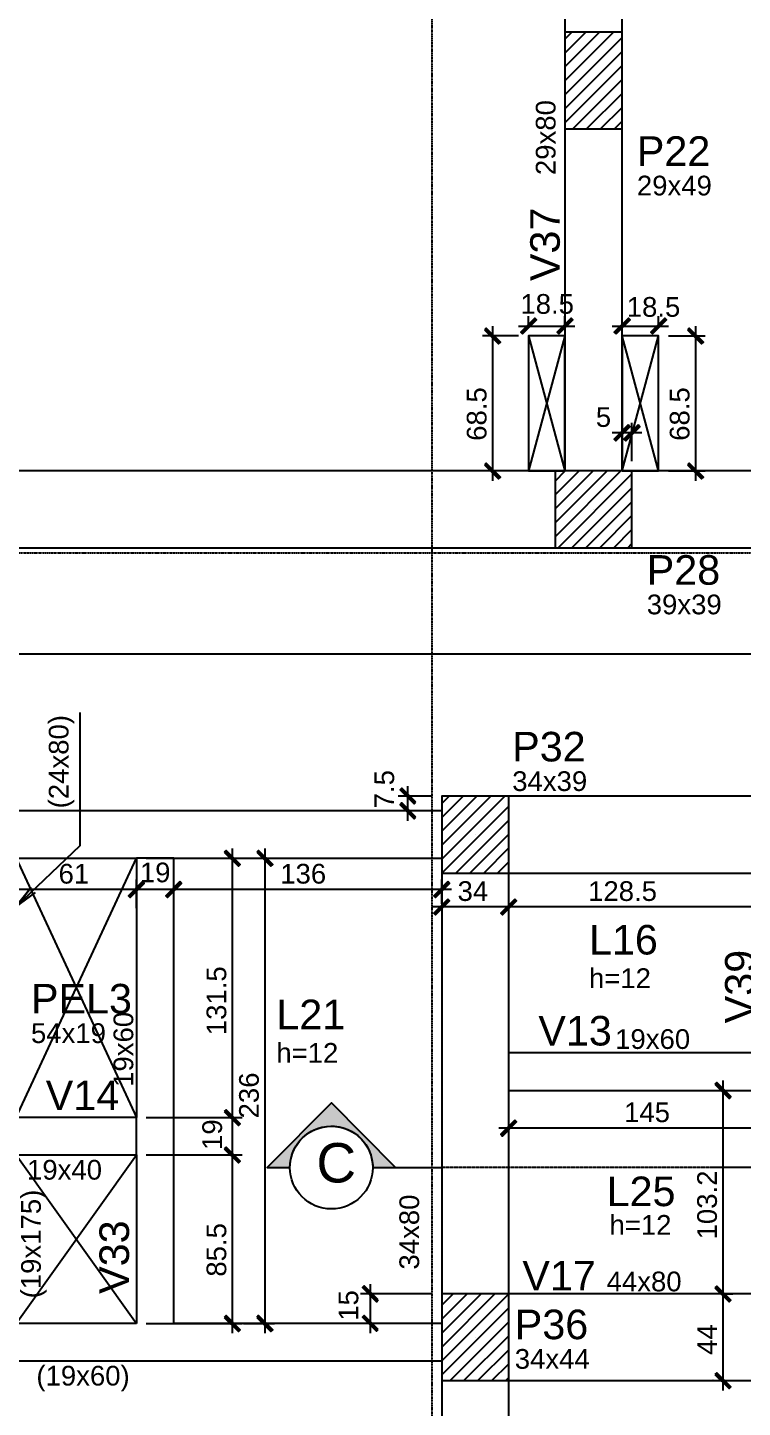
# Model space of a CAD drawing. Extents: x -1789 to 4156, y -3064 to 1391.
# Drawn here: x -236 to 127, y -724 to -24 of the extents above; entities that cross this region are included whole.
import ezdxf

# ---------------------------------------------------------------- set-up
doc = ezdxf.new("R2010")
doc.units = 0
doc.linetypes.add('ESTILO_TQS_0003', pattern=[0.92, 0.3, -0.15, 0.02, -0.15, 0.3])
doc.linetypes.add('ESTILO_TQS_0004', pattern=[1.09, 0.3, -0.15, 0.02, -0.15, 0.02, -0.15, 0.3])
for name, color, linetype in [('1', 1, 'CONTINUOUS'), ('2', 2, 'CONTINUOUS'), ('3', 3, 'CONTINUOUS'), ('4', 4, 'CONTINUOUS'), ('5', 5, 'CONTINUOUS'), ('8', 8, 'CONTINUOUS')]:
    doc.layers.add(name, color=color, linetype=linetype)
doc.styles.add('TQS_ARIAL', font='arial.ttf')

msp = doc.modelspace()

# ---------------------------------------------------------------- linework, layer by layer
at = {"layer": '1', "linetype": 'Continuous'}
for p, q in [((51.0036, -50.7196), (51.0036, -50.7196)), ((18.0036, -175.2195), (18.0036, -170.2195)), ((36.5036, -175.2195), (36.5036, -170.2195)), ((65.5036, -175.2195), (65.5036, -170.2195)), ((84.0036, -175.2195), (84.0036, -170.2195)), ((13.0036, -180.2195), (-5.3114, -180.2195)), ((-0.3114, -175.2195), (-0.3114, -253.7196)), ((13.0036, -175.2195), (41.5036, -175.2195)), ((36.5036, -180.2195), (18.0036, -248.7196)), ((18.0036, -180.2195), (36.5036, -248.7196)), ((60.5036, -175.2195), (89.0036, -175.2195)), ((65.5036, -248.7196), (84.0036, -180.2195)), ((84.0036, -248.7196), (65.5036, -180.2195)), ((89.0036, -180.2195), (107.69545, -180.2195)), ((102.69545, -175.2195), (102.69545, -253.7196)), ((75.5036, -229.3996), (60.5036, -229.3996)), ((65.5036, -243.7196), (65.5036, -224.3996)), ((70.5036, -243.7196), (70.5036, -224.3996)), ((13.0036, -248.7196), (-5.3114, -248.7196)), ((89.0036, -248.7196), (107.69545, -248.7196)), ((51.0036, -268.2196), (51.0036, -268.2196)), ((-246.9964, -341.4565), (559.0036, -341.4565)), ((-43.15645, -426.2196), (-43.15645, -408.7197)), ((-30.9964, -413.7197), (-48.15645, -413.7197)), ((-30.9964, -421.2196), (-48.15645, -421.2196)), ((-8.9964, -433.2197), (-8.9964, -433.2197)), ((-132.39085, -440.2196), (-132.39085, -581.76475)), ((-115.87335, -440.2196), (-115.87335, -686.2196)), ((-241.9964, -576.76475), (-180.9964, -445.2196)), ((-241.9964, -445.2196), (-180.9964, -576.76475)), ((-175.9964, -445.2196), (-127.39085, -445.2196)), ((-127.22255, -445.2196), (-110.87335, -445.2196)), ((-175.9964, -461.08155), (-246.9964, -461.08155)), ((-156.9964, -461.08155), (-185.9964, -461.08155)), ((-180.9964, -468.2804), (-180.9964, -456.08155)), ((-180.9964, -470.5644), (-180.9964, -456.08155)), ((-20.9964, -461.08155), (-166.9964, -461.08155)), ((-161.9964, -469.16425), (-161.9964, -456.08155)), ((-161.9964, -473.57825), (-161.9964, -456.08155)), ((-25.9964, -468.2804), (-25.9964, -456.08155)), ((-25.9964, -466.9559), (-25.9964, -464.88065)), ((8.0036, -468.72185), (8.0036, -464.88065)), ((8.0036, -468.72185), (8.0036, -464.88065)), ((13.0036, -469.88065), (-30.9964, -469.88065)), ((141.5036, -469.88065), (3.0036, -469.88065)), ((116.61935, -557.9697), (116.61935, -671.2197)), ((112.6301, -562.9697), (121.61935, -562.9697)), ((-132.39085, -571.76475), (-132.39085, -600.76475)), ((-175.9964, -576.76475), (-127.39085, -576.76475)), ((-175.9964, -576.76475), (-127.39085, -576.76475)), ((8.0036, -582.94895), (8.0036, -577.0838)), ((158.0036, -582.0838), (3.0036, -582.0838)), ((-132.39085, -590.76475), (-132.39085, -686.2196)), ((-241.9964, -681.2196), (-180.9964, -595.76475)), ((-241.9964, -595.76475), (-180.9964, -681.2196)), ((-175.9964, -595.76475), (-127.39085, -595.76475)), ((-175.9964, -595.76475), (-127.39085, -595.76475)), ((-62.2185, -686.2196), (-62.2185, -661.2197)), ((116.61935, -661.2197), (116.61935, -715.2197)), ((-30.9964, -666.2197), (-67.2185, -666.2197)), ((118.51665, -666.2197), (121.61935, -666.2197)), ((118.51665, -666.2197), (121.61935, -666.2197)), ((-175.9964, -681.2196), (-127.39085, -681.2196)), ((-126.57615, -681.2196), (-110.87335, -681.2196)), ((-30.9964, -681.2196), (-67.2185, -681.2196)), ((-8.9964, -688.2197), (-8.9964, -688.2197)), ((111.64545, -710.2197), (111.61935, -710.2197))]:
    msp.add_line(p, q, dxfattribs=at)
for points in [[(14.90945, -179.19755), (22.05475, -172.05225), (21.17085, -171.1684), (14.02555, -178.31365), (14.90945, -179.19755)], [(33.40945, -179.19755), (40.55475, -172.05225), (39.67085, -171.1684), (32.52555, -178.31365), (33.40945, -179.19755)], [(62.40945, -179.19755), (69.55475, -172.05225), (68.67085, -171.1684), (61.52555, -178.31365), (62.40945, -179.19755)], [(80.90945, -179.19755), (88.05475, -172.05225), (87.17085, -171.1684), (80.02555, -178.31365), (80.90945, -179.19755)], [(-4.2894, -177.1254), (2.85585, -184.27065), (3.73975, -183.38675), (-3.40555, -176.2415), (-4.2894, -177.1254)], [(98.71745, -177.1254), (105.8627, -184.27065), (106.7466, -183.38675), (99.6013, -176.2415), (98.71745, -177.1254)], [(68.59775, -225.42155), (61.45245, -232.56685), (62.33635, -233.4507), (69.48165, -226.30545), (68.59775, -225.42155)], [(73.59775, -225.42155), (66.45245, -232.56685), (67.33635, -233.4507), (74.48165, -226.30545), (73.59775, -225.42155)], [(-4.2894, -245.62545), (2.85585, -252.77075), (3.73975, -251.88685), (-3.40555, -244.74155), (-4.2894, -245.62545)], [(98.71745, -245.62545), (105.8627, -252.77075), (106.7466, -251.88685), (99.6013, -244.74155), (98.71745, -245.62545)], [(-39.17845, -416.8138), (-46.3237, -409.66855), (-47.2076, -410.55245), (-40.0623, -417.6977), (-39.17845, -416.8138)], [(-39.17845, -424.31375), (-46.3237, -417.16845), (-47.2076, -418.05235), (-40.0623, -425.19765), (-39.17845, -424.31375)], [(-136.36885, -442.12545), (-129.2236, -449.27075), (-128.3397, -448.38685), (-135.485, -441.24155), (-136.36885, -442.12545)], [(-119.8514, -442.12545), (-112.7061, -449.27075), (-111.82225, -448.38685), (-118.9675, -441.24155), (-119.8514, -442.12545)], [(-177.90225, -457.1035), (-185.04755, -464.2488), (-184.16365, -465.1327), (-177.01835, -457.9874), (-177.90225, -457.1035)], [(-177.90225, -457.1035), (-185.04755, -464.2488), (-184.16365, -465.1327), (-177.01835, -457.9874), (-177.90225, -457.1035)], [(-158.90225, -457.1035), (-166.04755, -464.2488), (-165.16365, -465.1327), (-158.01835, -457.9874), (-158.90225, -457.1035)], [(-158.90225, -457.1035), (-166.04755, -464.2488), (-165.16365, -465.1327), (-158.01835, -457.9874), (-158.90225, -457.1035)], [(-22.90225, -457.1035), (-30.04755, -464.2488), (-29.16365, -465.1327), (-22.01835, -457.9874), (-22.90225, -457.1035)], [(-22.90225, -465.9026), (-30.04755, -473.0479), (-29.16365, -473.9318), (-22.01835, -466.7865), (-22.90225, -465.9026)], [(11.09775, -465.9026), (3.95245, -473.0479), (4.83635, -473.9318), (11.98165, -466.7865), (11.09775, -465.9026)], [(11.09775, -465.9026), (3.95245, -473.0479), (4.83635, -473.9318), (11.98165, -466.7865), (11.09775, -465.9026)], [(112.6413, -559.87555), (119.7866, -567.0208), (120.6705, -566.13695), (113.5252, -558.99165), (112.6413, -559.87555)], [(-136.36885, -573.6706), (-129.2236, -580.8159), (-128.3397, -579.932), (-135.485, -572.7867), (-136.36885, -573.6706)], [(-136.36885, -573.6706), (-129.2236, -580.8159), (-128.3397, -579.932), (-135.485, -572.7867), (-136.36885, -573.6706)], [(-49.51445, -602.15475), (-82.0459, -569.352), (-114.5773, -602.15475), (-103.04455, -602.15475), (-102.98155, -600.52935), (-102.75825, -598.69915), (-102.3331, -596.7351), (-101.70555, -594.77635), (-100.9491, -593.01075), (-99.99775, -591.26095), (-99.01365, -589.7839), (-97.83765, -588.3141), (-96.61955, -587.0368), (-94.78555, -585.4621), (-92.6705, -584.04225), (-91.10405, -583.21025), (-89.09925, -582.3761), (-86.877, -581.71935), (-84.3633, -581.28435), (-82.25085, -581.1571), (-80.49105, -581.2137), (-78.0555, -581.5387), (-75.99365, -582.0472), (-73.74425, -582.86675), (-71.80925, -583.8202), (-70.0337, -584.9312), (-68.4275, -586.1709), (-66.7876, -587.72805), (-65.15655, -589.67695), (-63.91815, -591.5562), (-62.8532, -593.6351), (-62.0935, -595.60905), (-61.61295, -597.3134), (-61.2717, -599.0927), (-61.0852, -600.8926), (-61.04725, -602.15475), (-49.51445, -602.15475)], [(11.09775, -578.1058), (3.95245, -585.25105), (4.83635, -586.13495), (11.98165, -578.98965), (11.09775, -578.1058)], [(-136.36885, -592.6706), (-129.2236, -599.8159), (-128.3397, -598.932), (-135.485, -591.7867), (-136.36885, -592.6706)], [(-136.36885, -592.6706), (-129.2236, -599.8159), (-128.3397, -598.932), (-135.485, -591.7867), (-136.36885, -592.6706)], [(-58.24045, -669.3138), (-65.38575, -662.16855), (-66.2696, -663.05245), (-59.12435, -670.1977), (-58.24045, -669.3138)], [(112.6413, -663.12555), (119.7866, -670.2708), (120.6705, -669.38695), (113.5252, -662.24165), (112.6413, -663.12555)], [(112.6413, -663.12555), (119.7866, -670.2708), (120.6705, -669.38695), (113.5252, -662.24165), (112.6413, -663.12555)], [(-136.36885, -678.12545), (-129.2236, -685.27075), (-128.3397, -684.38685), (-135.485, -677.24155), (-136.36885, -678.12545)], [(-119.8514, -678.12545), (-112.7061, -685.27075), (-111.82225, -684.38685), (-118.9675, -677.24155), (-119.8514, -678.12545)], [(-58.24045, -684.31375), (-65.38575, -677.16845), (-66.2696, -678.05235), (-59.12435, -685.19765), (-58.24045, -684.31375)], [(112.6413, -707.12555), (119.7866, -714.2708), (120.6705, -713.38695), (113.5252, -706.24165), (112.6413, -707.12555)]]:
    msp.add_lwpolyline(points, dxfattribs=at)
for points in [[(14.90945, -179.19755), (21.17085, -171.1684), (14.02555, -178.31365)], [(14.90945, -179.19755), (22.05475, -172.05225), (21.17085, -171.1684)], [(33.40945, -179.19755), (39.67085, -171.1684), (32.52555, -178.31365)], [(33.40945, -179.19755), (40.55475, -172.05225), (39.67085, -171.1684)], [(62.40945, -179.19755), (68.67085, -171.1684), (61.52555, -178.31365)], [(62.40945, -179.19755), (69.55475, -172.05225), (68.67085, -171.1684)], [(80.90945, -179.19755), (87.17085, -171.1684), (80.02555, -178.31365)], [(80.90945, -179.19755), (88.05475, -172.05225), (87.17085, -171.1684)], [(-4.2894, -177.1254), (3.73975, -183.38675), (-3.40555, -176.2415)], [(-4.2894, -177.1254), (-3.40555, -176.2415), (-4.2894, -177.1254)], [(-4.2894, -177.1254), (2.85585, -184.27065), (3.73975, -183.38675)], [(14.90945, -179.19755), (14.02555, -178.31365), (14.90945, -179.19755)], [(33.40945, -179.19755), (32.52555, -178.31365), (33.40945, -179.19755)], [(62.40945, -179.19755), (61.52555, -178.31365), (62.40945, -179.19755)], [(80.90945, -179.19755), (80.02555, -178.31365), (80.90945, -179.19755)], [(98.71745, -177.1254), (106.7466, -183.38675), (99.6013, -176.2415)], [(98.71745, -177.1254), (99.6013, -176.2415), (98.71745, -177.1254)], [(98.71745, -177.1254), (105.8627, -184.27065), (106.7466, -183.38675)], [(68.59775, -225.42155), (61.45245, -232.56685), (62.33635, -233.4507)], [(68.59775, -225.42155), (62.33635, -233.4507), (69.48165, -226.30545)], [(73.59775, -225.42155), (66.45245, -232.56685), (67.33635, -233.4507)], [(73.59775, -225.42155), (67.33635, -233.4507), (74.48165, -226.30545)], [(68.59775, -225.42155), (69.48165, -226.30545), (68.59775, -225.42155)], [(73.59775, -225.42155), (74.48165, -226.30545), (73.59775, -225.42155)], [(-4.2894, -245.62545), (3.73975, -251.88685), (-3.40555, -244.74155)], [(-4.2894, -245.62545), (-3.40555, -244.74155), (-4.2894, -245.62545)], [(98.71745, -245.62545), (106.7466, -251.88685), (99.6013, -244.74155)], [(98.71745, -245.62545), (99.6013, -244.74155), (98.71745, -245.62545)], [(-4.2894, -245.62545), (2.85585, -252.77075), (3.73975, -251.88685)], [(98.71745, -245.62545), (105.8627, -252.77075), (106.7466, -251.88685)], [(-39.17845, -416.8138), (-46.3237, -409.66855), (-47.2076, -410.55245)], [(-39.17845, -416.8138), (-47.2076, -410.55245), (-40.0623, -417.6977)], [(-39.17845, -424.31375), (-46.3237, -417.16845), (-47.2076, -418.05235)], [(-39.17845, -424.31375), (-47.2076, -418.05235), (-40.0623, -425.19765)], [(-39.17845, -416.8138), (-40.0623, -417.6977), (-39.17845, -416.8138)], [(-39.17845, -424.31375), (-40.0623, -425.19765), (-39.17845, -424.31375)], [(-136.36885, -442.12545), (-128.3397, -448.38685), (-135.485, -441.24155)], [(-136.36885, -442.12545), (-135.485, -441.24155), (-136.36885, -442.12545)], [(-136.36885, -442.12545), (-129.2236, -449.27075), (-128.3397, -448.38685)], [(-119.8514, -442.12545), (-111.82225, -448.38685), (-118.9675, -441.24155)], [(-119.8514, -442.12545), (-118.9675, -441.24155), (-119.8514, -442.12545)], [(-119.8514, -442.12545), (-112.7061, -449.27075), (-111.82225, -448.38685)], [(-177.90225, -457.1035), (-185.04755, -464.2488), (-184.16365, -465.1327)], [(-177.90225, -457.1035), (-185.04755, -464.2488), (-184.16365, -465.1327)], [(-177.90225, -457.1035), (-184.16365, -465.1327), (-177.01835, -457.9874)], [(-177.90225, -457.1035), (-184.16365, -465.1327), (-177.01835, -457.9874)], [(-177.90225, -457.1035), (-177.01835, -457.9874), (-177.90225, -457.1035)], [(-177.90225, -457.1035), (-177.01835, -457.9874), (-177.90225, -457.1035)], [(-158.90225, -457.1035), (-166.04755, -464.2488), (-165.16365, -465.1327)], [(-158.90225, -457.1035), (-166.04755, -464.2488), (-165.16365, -465.1327)], [(-158.90225, -457.1035), (-165.16365, -465.1327), (-158.01835, -457.9874)], [(-158.90225, -457.1035), (-165.16365, -465.1327), (-158.01835, -457.9874)], [(-158.90225, -457.1035), (-158.01835, -457.9874), (-158.90225, -457.1035)], [(-158.90225, -457.1035), (-158.01835, -457.9874), (-158.90225, -457.1035)], [(-22.90225, -457.1035), (-30.04755, -464.2488), (-29.16365, -465.1327)], [(-22.90225, -457.1035), (-29.16365, -465.1327), (-22.01835, -457.9874)], [(-22.90225, -457.1035), (-22.01835, -457.9874), (-22.90225, -457.1035)], [(-22.90225, -465.9026), (-30.04755, -473.0479), (-29.16365, -473.9318)], [(-22.90225, -465.9026), (-29.16365, -473.9318), (-22.01835, -466.7865)], [(-22.90225, -465.9026), (-22.01835, -466.7865), (-22.90225, -465.9026)], [(11.09775, -465.9026), (3.95245, -473.0479), (4.83635, -473.9318)], [(11.09775, -465.9026), (3.95245, -473.0479), (4.83635, -473.9318)], [(11.09775, -465.9026), (4.83635, -473.9318), (11.98165, -466.7865)], [(11.09775, -465.9026), (4.83635, -473.9318), (11.98165, -466.7865)], [(11.09775, -465.9026), (11.98165, -466.7865), (11.09775, -465.9026)], [(11.09775, -465.9026), (11.98165, -466.7865), (11.09775, -465.9026)], [(112.6413, -559.87555), (120.6705, -566.13695), (113.5252, -558.99165)], [(112.6413, -559.87555), (113.5252, -558.99165), (112.6413, -559.87555)], [(112.6413, -559.87555), (119.7866, -567.0208), (120.6705, -566.13695)], [(-136.36885, -573.6706), (-128.3397, -579.932), (-135.485, -572.7867)], [(-136.36885, -573.6706), (-135.485, -572.7867), (-136.36885, -573.6706)], [(-136.36885, -573.6706), (-128.3397, -579.932), (-135.485, -572.7867)], [(-136.36885, -573.6706), (-135.485, -572.7867), (-136.36885, -573.6706)], [(-136.36885, -573.6706), (-129.2236, -580.8159), (-128.3397, -579.932)], [(-136.36885, -573.6706), (-129.2236, -580.8159), (-128.3397, -579.932)], [(-82.0459, -569.352), (-114.5773, -602.15475), (-97.83765, -588.3141)], [(-82.0459, -569.352), (-97.83765, -588.3141), (-96.61955, -587.0368)], [(-82.0459, -569.352), (-96.61955, -587.0368), (-94.78555, -585.4621)], [(-82.0459, -569.352), (-94.78555, -585.4621), (-92.6705, -584.04225)], [(-82.0459, -569.352), (-92.6705, -584.04225), (-91.10405, -583.21025)], [(-82.0459, -569.352), (-91.10405, -583.21025), (-89.09925, -582.3761)], [(-82.0459, -569.352), (-89.09925, -582.3761), (-86.877, -581.71935)], [(-82.0459, -569.352), (-86.877, -581.71935), (-84.3633, -581.28435)], [(-82.0459, -569.352), (-84.3633, -581.28435), (-82.25085, -581.1571)], [(-82.0459, -569.352), (-82.25085, -581.1571), (-80.49105, -581.2137)], [(-49.51445, -602.15475), (-82.0459, -569.352), (-68.4275, -586.1709)], [(-82.0459, -569.352), (-80.49105, -581.2137), (-78.0555, -581.5387)], [(-82.0459, -569.352), (-78.0555, -581.5387), (-75.99365, -582.0472)], [(-82.0459, -569.352), (-75.99365, -582.0472), (-73.74425, -582.86675)], [(-82.0459, -569.352), (-73.74425, -582.86675), (-71.80925, -583.8202)], [(-82.0459, -569.352), (-71.80925, -583.8202), (-70.0337, -584.9312)], [(-82.0459, -569.352), (-70.0337, -584.9312), (-68.4275, -586.1709)], [(11.09775, -578.1058), (3.95245, -585.25105), (4.83635, -586.13495)], [(11.09775, -578.1058), (4.83635, -586.13495), (11.98165, -578.98965)], [(11.09775, -578.1058), (11.98165, -578.98965), (11.09775, -578.1058)], [(-49.51445, -602.15475), (-68.4275, -586.1709), (-66.7876, -587.72805)], [(-49.51445, -602.15475), (-66.7876, -587.72805), (-65.15655, -589.67695)], [(-136.36885, -592.6706), (-128.3397, -598.932), (-135.485, -591.7867)], [(-136.36885, -592.6706), (-135.485, -591.7867), (-136.36885, -592.6706)], [(-136.36885, -592.6706), (-128.3397, -598.932), (-135.485, -591.7867)], [(-136.36885, -592.6706), (-135.485, -591.7867), (-136.36885, -592.6706)], [(-136.36885, -592.6706), (-129.2236, -599.8159), (-128.3397, -598.932)], [(-136.36885, -592.6706), (-129.2236, -599.8159), (-128.3397, -598.932)], [(-114.5773, -602.15475), (-99.01365, -589.7839), (-97.83765, -588.3141)], [(-114.5773, -602.15475), (-99.99775, -591.26095), (-99.01365, -589.7839)], [(-114.5773, -602.15475), (-100.9491, -593.01075), (-99.99775, -591.26095)], [(-114.5773, -602.15475), (-101.70555, -594.77635), (-100.9491, -593.01075)], [(-114.5773, -602.15475), (-102.3331, -596.7351), (-101.70555, -594.77635)], [(-49.51445, -602.15475), (-65.15655, -589.67695), (-63.91815, -591.5562)], [(-49.51445, -602.15475), (-63.91815, -591.5562), (-62.8532, -593.6351)], [(-49.51445, -602.15475), (-62.8532, -593.6351), (-62.0935, -595.60905)], [(-114.5773, -602.15475), (-102.75825, -598.69915), (-102.3331, -596.7351)], [(-114.5773, -602.15475), (-102.98155, -600.52935), (-102.75825, -598.69915)], [(-114.5773, -602.15475), (-103.04455, -602.15475), (-102.98155, -600.52935)], [(-49.51445, -602.15475), (-62.0935, -595.60905), (-61.61295, -597.3134)], [(-49.51445, -602.15475), (-61.61295, -597.3134), (-61.2717, -599.0927)], [(-49.51445, -602.15475), (-61.2717, -599.0927), (-61.0852, -600.8926)], [(-49.51445, -602.15475), (-61.0852, -600.8926), (-61.04725, -602.15475)], [(-58.24045, -669.3138), (-65.38575, -662.16855), (-66.2696, -663.05245)], [(-58.24045, -669.3138), (-66.2696, -663.05245), (-59.12435, -670.1977)], [(112.6413, -663.12555), (120.6705, -669.38695), (113.5252, -662.24165)], [(112.6413, -663.12555), (113.5252, -662.24165), (112.6413, -663.12555)], [(112.6413, -663.12555), (120.6705, -669.38695), (113.5252, -662.24165)], [(112.6413, -663.12555), (113.5252, -662.24165), (112.6413, -663.12555)], [(112.6413, -663.12555), (119.7866, -670.2708), (120.6705, -669.38695)], [(112.6413, -663.12555), (119.7866, -670.2708), (120.6705, -669.38695)], [(-58.24045, -669.3138), (-59.12435, -670.1977), (-58.24045, -669.3138)], [(-136.36885, -678.12545), (-128.3397, -684.38685), (-135.485, -677.24155)], [(-136.36885, -678.12545), (-135.485, -677.24155), (-136.36885, -678.12545)], [(-136.36885, -678.12545), (-129.2236, -685.27075), (-128.3397, -684.38685)], [(-119.8514, -678.12545), (-111.82225, -684.38685), (-118.9675, -677.24155)], [(-119.8514, -678.12545), (-118.9675, -677.24155), (-119.8514, -678.12545)], [(-119.8514, -678.12545), (-112.7061, -685.27075), (-111.82225, -684.38685)], [(-58.24045, -684.31375), (-65.38575, -677.16845), (-66.2696, -678.05235)], [(-58.24045, -684.31375), (-66.2696, -678.05235), (-59.12435, -685.19765)], [(-58.24045, -684.31375), (-59.12435, -685.19765), (-58.24045, -684.31375)], [(112.6413, -707.12555), (120.6705, -713.38695), (113.5252, -706.24165)], [(112.6413, -707.12555), (113.5252, -706.24165), (112.6413, -707.12555)], [(112.6413, -707.12555), (119.7866, -714.2708), (120.6705, -713.38695)]]:
    msp.add_solid(points, dxfattribs=at)
at = {"layer": '2', "linetype": 'ESTILO_TQS_0004'}
for p, q in [((-30.9964, 1022.4371), (-30.9964, -2240.09335)), ((-1212.36285, -290.2196), (1301.79225, -290.2196))]:
    msp.add_line(p, q, dxfattribs=at)
at = {"layer": '2', "linetype": 'Continuous'}
for p, q in [((36.5036, -50.8702), (61.1542, -26.2196)), ((36.5036, -43.79915), (54.08315, -26.2196)), ((36.5036, -36.72805), (47.01205, -26.2196)), ((36.5036, -29.657), (39.941, -26.2196)), ((36.5036, -57.94125), (65.5036, -28.94125)), ((36.5036, -65.01235), (65.5036, -36.01235)), ((36.5036, -72.0834), (65.5036, -43.0834)), ((40.4385, -75.2196), (65.5036, -50.1545)), ((47.50955, -75.2196), (65.5036, -57.22555)), ((54.5806, -75.2196), (65.5036, -64.2966)), ((61.6517, -75.2196), (65.5036, -71.3677)), ((18.0036, -180.2195), (18.0036, -180.2195)), ((18.0036, -180.2195), (18.0036, -180.2195)), ((36.5036, -180.2195), (36.5036, -180.2195)), ((65.5036, -180.2195), (65.5036, -180.2195)), ((84.0036, -180.2195), (84.0036, -180.2195)), ((84.0036, -180.2195), (84.0036, -180.2195)), ((18.0036, -248.7196), (18.0036, -248.7196)), ((31.5036, -282.1444), (64.9284, -248.7196)), ((31.5036, -275.0733), (57.8573, -248.7196)), ((31.5036, -268.00225), (50.78625, -248.7196)), ((31.5036, -260.93115), (43.71515, -248.7196)), ((31.5036, -253.8601), (36.6441, -248.7196)), ((32.99945, -287.7196), (70.5036, -250.21545)), ((65.5036, -248.7196), (65.5036, -248.7196)), ((70.5036, -248.7196), (70.5036, -248.7196)), ((84.0036, -248.7196), (84.0036, -248.7196)), ((40.0705, -287.7196), (70.5036, -257.2865)), ((47.1416, -287.7196), (70.5036, -264.3576)), ((54.21265, -287.7196), (70.5036, -271.42865)), ((61.2837, -287.7196), (70.5036, -278.4997)), ((68.3548, -287.7196), (70.5036, -285.5708)), ((-25.9964, -445.7104), (5.9943, -413.7197)), ((-25.9964, -438.63935), (-1.07675, -413.7197)), ((-25.9964, -431.56825), (-8.1478, -413.7197)), ((-25.9964, -424.4972), (-15.2189, -413.7197)), ((-25.9964, -417.4261), (-22.28995, -413.7197)), ((-25.9964, -413.7197), (-25.9964, -413.7197)), ((-25.9346, -452.7197), (8.0036, -418.78145)), ((-25.9964, -421.2196), (-25.9964, -421.2196)), ((-18.86355, -452.7197), (8.0036, -425.85255)), ((-11.7925, -452.7197), (8.0036, -432.9236)), ((-4.7214, -452.7197), (8.0036, -439.99465)), ((-180.9964, -445.2196), (-180.9964, -445.2196)), ((-132.22255, -445.2196), (-132.22255, -445.2196)), ((2.34965, -452.7197), (8.0036, -447.06575)), ((-180.9964, -473.2804), (-180.9964, -473.2804)), ((-180.9964, -475.5644), (-180.9964, -475.5644)), ((-161.9964, -474.16425), (-161.9964, -474.16425)), ((-25.9964, -471.9559), (-25.9964, -471.9559)), ((-25.9964, -473.2804), (-25.9964, -473.2804)), ((8.0036, -473.72185), (8.0036, -473.72185)), ((8.0036, -473.72185), (8.0036, -473.72185)), ((-161.9964, -478.57825), (-161.9964, -478.57825)), ((107.6301, -562.9697), (107.6301, -562.9697)), ((-82.0459, -569.352), (-114.5773, -602.15475)), ((-49.51445, -602.15475), (-82.0459, -569.352)), ((-180.9964, -576.76475), (-180.9964, -576.76475)), ((-180.9964, -576.76475), (-180.9964, -576.76475)), ((8.0036, -587.94895), (8.0036, -587.94895)), ((-180.9964, -595.76475), (-180.9964, -595.76475)), ((-180.9964, -595.76475), (-180.9964, -595.76475)), ((-114.5773, -602.15475), (-103.04455, -602.15475)), ((-61.04725, -602.15475), (-25.9964, -602.15475)), ((-25.9964, -700.26885), (8.0036, -666.2197)), ((-25.9964, -693.19775), (0.9817, -666.2197)), ((-25.9964, -686.1267), (-6.0894, -666.2197)), ((-25.9964, -679.05565), (-13.16045, -666.2197)), ((-25.9964, -671.98455), (-20.2315, -666.2197)), ((-25.9964, -666.2197), (-25.9964, -666.2197)), ((113.51665, -666.2197), (113.51665, -666.2197)), ((113.51665, -666.2197), (113.51665, -666.2197)), ((-25.9964, -707.3399), (8.0036, -673.3399)), ((-180.9964, -681.2196), (-180.9964, -681.2196)), ((-131.57615, -681.2196), (-131.57615, -681.2196)), ((-25.9964, -681.2196), (-25.9964, -681.2196)), ((-21.8051, -710.2197), (8.0036, -680.41095)), ((-14.73405, -710.2197), (8.0036, -687.48205)), ((-7.66295, -710.2197), (8.0036, -694.5531)), ((-0.5919, -710.2197), (8.0036, -701.6242)), ((6.47915, -710.2197), (8.0036, -708.69525)), ((116.64545, -710.2197), (116.64545, -710.2197))]:
    msp.add_line(p, q, dxfattribs=at)
msp.add_lwpolyline([(-209.73955, -371.31675), (-209.73955, -438.91785), (-242.37455, -469.9988), (-234.5255, -460.2704), (-242.37455, -469.9988), (-232.27505, -462.63335)], dxfattribs=at)
msp.add_circle((-82.0459, -602.15475), 20.99865, dxfattribs=at)
at = {"layer": '3', "linetype": 'Continuous'}
for points in [[(36.5036, 151.2804), (36.5036, -26.2196)], [(65.5036, -26.2196), (65.5036, 151.2804)], [(36.5036, -75.2196), (36.5036, -248.7196)], [(65.5036, -248.7196), (65.5036, -75.2196)], [(36.5036, -180.2195), (18.0036, -180.2195), (18.0036, -248.7196), (36.5036, -248.7196), (36.5036, -180.2195)], [(65.5036, -248.7196), (84.0036, -248.7196), (84.0036, -180.2195), (65.5036, -180.2195), (65.5036, -248.7196)], [(31.5036, -248.7196), (-251.4964, -248.7196)], [(386.5036, -248.7196), (70.5036, -248.7196)], [(-241.9964, -287.7196), (31.5036, -287.7196)], [(70.5036, -287.7196), (386.5036, -287.7196)], [(146.0036, -413.7196), (8.0036, -413.7196)], [(-171.4964, -421.2196), (-241.9964, -421.2196)], [(-25.9964, -421.2196), (-171.4964, -421.2196)], [(-241.9964, -445.2196), (-180.9964, -445.2196)], [(-180.9964, -445.2196), (-180.9964, -576.76475)], [(-161.9964, -445.2196), (-180.9964, -445.2196)], [(-161.9964, -445.2196), (-25.9964, -445.2196)], [(-161.9964, -586.26475), (-161.9964, -445.2196)], [(-25.9964, -452.7197), (-25.9964, -553.4697)], [(8.0036, -452.7196), (136.5036, -452.7196)], [(8.0036, -543.9697), (8.0036, -452.7197)], [(136.5036, -543.9697), (8.0036, -543.9697)], [(8.0036, -562.9697), (8.0036, -543.9697)], [(-25.9964, -553.4697), (-25.9964, -666.2197)], [(8.0036, -562.9697), (146.0036, -562.9697)], [(8.0036, -666.2197), (8.0036, -562.9697)], [(-180.9964, -576.76475), (-241.9964, -576.76475)], [(-180.9964, -595.76475), (-180.9964, -576.76475)], [(-161.9964, -681.2196), (-161.9964, -586.26475)], [(-241.9964, -595.76475), (-180.9964, -595.76475)], [(-180.9964, -595.76475), (-180.9964, -681.2196)], [(153.0036, -666.2197), (8.0036, -666.2197)], [(-180.9964, -681.2196), (-241.9964, -681.2196)], [(-25.9964, -681.2196), (-161.9964, -681.2196)], [(-241.9964, -700.2196), (-171.4964, -700.2196)], [(-171.4964, -700.2196), (-25.9964, -700.2196)], [(-25.9964, -710.2197), (-25.9964, -831.2197)], [(8.0036, -710.2197), (261.5036, -710.2197)], [(8.0036, -831.2197), (8.0036, -710.2197)]]:
    msp.add_lwpolyline(points, dxfattribs=at)
at = {"layer": '5', "linetype": 'Continuous'}
for points in [[(36.5036, -75.2196), (65.5036, -75.2196), (65.5036, -26.2196), (36.5036, -26.2196), (36.5036, -75.2196)], [(31.5036, -287.7196), (70.5036, -287.7196), (70.5036, -248.7196), (31.5036, -248.7196), (31.5036, -287.7196)], [(-25.9964, -452.7197), (8.0036, -452.7197), (8.0036, -413.7197), (-25.9964, -413.7197), (-25.9964, -452.7197)], [(-25.9964, -710.2197), (8.0036, -710.2197), (8.0036, -666.2197), (-25.9964, -666.2197), (-25.9964, -710.2197)]]:
    msp.add_lwpolyline(points, dxfattribs=at)
at = {"layer": '8', "linetype": 'ESTILO_TQS_0003'}
msp.add_line((951.89155, -602.15475), (-25.9964, -602.15475), dxfattribs=at)

# ---------------------------------------------------------------- texts
at = {"layer": '1', "linetype": 'Continuous', "style": 'TQS_ARIAL'}
msp.add_text('C', height=20, dxfattribs=at).set_placement((-89.6477, -609.7146))
at = {"layer": '2', "linetype": 'Continuous', "style": 'TQS_ARIAL'}
for s, p in [('29x80', (31.7178, -98.6642)), ('68.5', (-3.3114, -233.46955)), ('68.5', (99.69545, -233.46955)), ('(24x80)', (-215.435, -419.9225)), ('7.5', (-50.20025, -419.9078)), ('131.5', (-135.39085, -534.9922)), ('19x60', (-182.58605, -561.2192)), ('236', (-118.87335, -577.2196)), ('19', (-137.5435, -593.22205)), ('103.2', (113.61935, -638.5947)), ('(19x175)', (-229.4964, -668.4922)), ('34x80', (-37.5194, -653.89765)), ('85.5', (-135.39085, -657.4922)), ('15', (-68.38405, -679.86875)), ('44', (113.61935, -697.2197))]:
    msp.add_text(s, height=10, rotation=90, dxfattribs=at).set_placement(p)
for s, p in [('29x49', (73.0036, -108.9696)), ('18.5', (13.8959, -169.0238)), ('18.5', (67.86235, -170.532)), ('5', (52.17025, -226.3996)), ('39x39', (78.0036, -321.4696)), ('34x39', (9.74055, -411.11005)), ('61', (-220.4964, -458.08155)), ('19', (-179.23655, -457.41355)), ('136', (-107.9964, -458.08155)), ('34', (-17.9964, -466.88065)), ('128.5', (48.2536, -466.88065)), ('h=12', (48.6679, -511.05975)), ('54x19', (-234.4964, -538.9696)), ('19x60', (61.9795, -541.9575)), ('h=12', (-109.9761, -548.9474)), ('145', (66.5036, -579.0838)), ('19x40', (-236.4964, -608.26475)), ('h=12', (59.10055, -636.2116)), ('44x80', (57.64295, -664.93185)), ('34x44', (11.03085, -704.20845)), ('(19x60)', (-231.7464, -712.7196))]:
    msp.add_text(s, height=10, dxfattribs=at).set_placement(p)
at = {"layer": '4', "linetype": 'Continuous', "style": 'TQS_ARIAL'}
for s, p in [('P22', (73.0036, -93.9696)), ('P28', (78.0036, -306.4696)), ('P32', (9.74055, -396.11005)), ('L16', (48.6679, -494.05975)), ('PEL3', (-234.4964, -523.9696)), ('L21', (-109.9761, -531.9474)), ('V13', (23.0036, -540.2197)), ('V14', (-226.9964, -573.01475)), ('L25', (57.64265, -621.7109)), ('V17', (14.88395, -664.4885)), ('P36', (11.03085, -689.20845))]:
    msp.add_text(s, height=15, dxfattribs=at).set_placement(p)
for s, p in [('V37', (33.86825, -152.4424)), ('V39', (132.7536, -528.9697)), ('V33', (-184.7464, -666.2196))]:
    msp.add_text(s, height=15, rotation=90, dxfattribs=at).set_placement(p)

doc.saveas('drawing.dxf')
